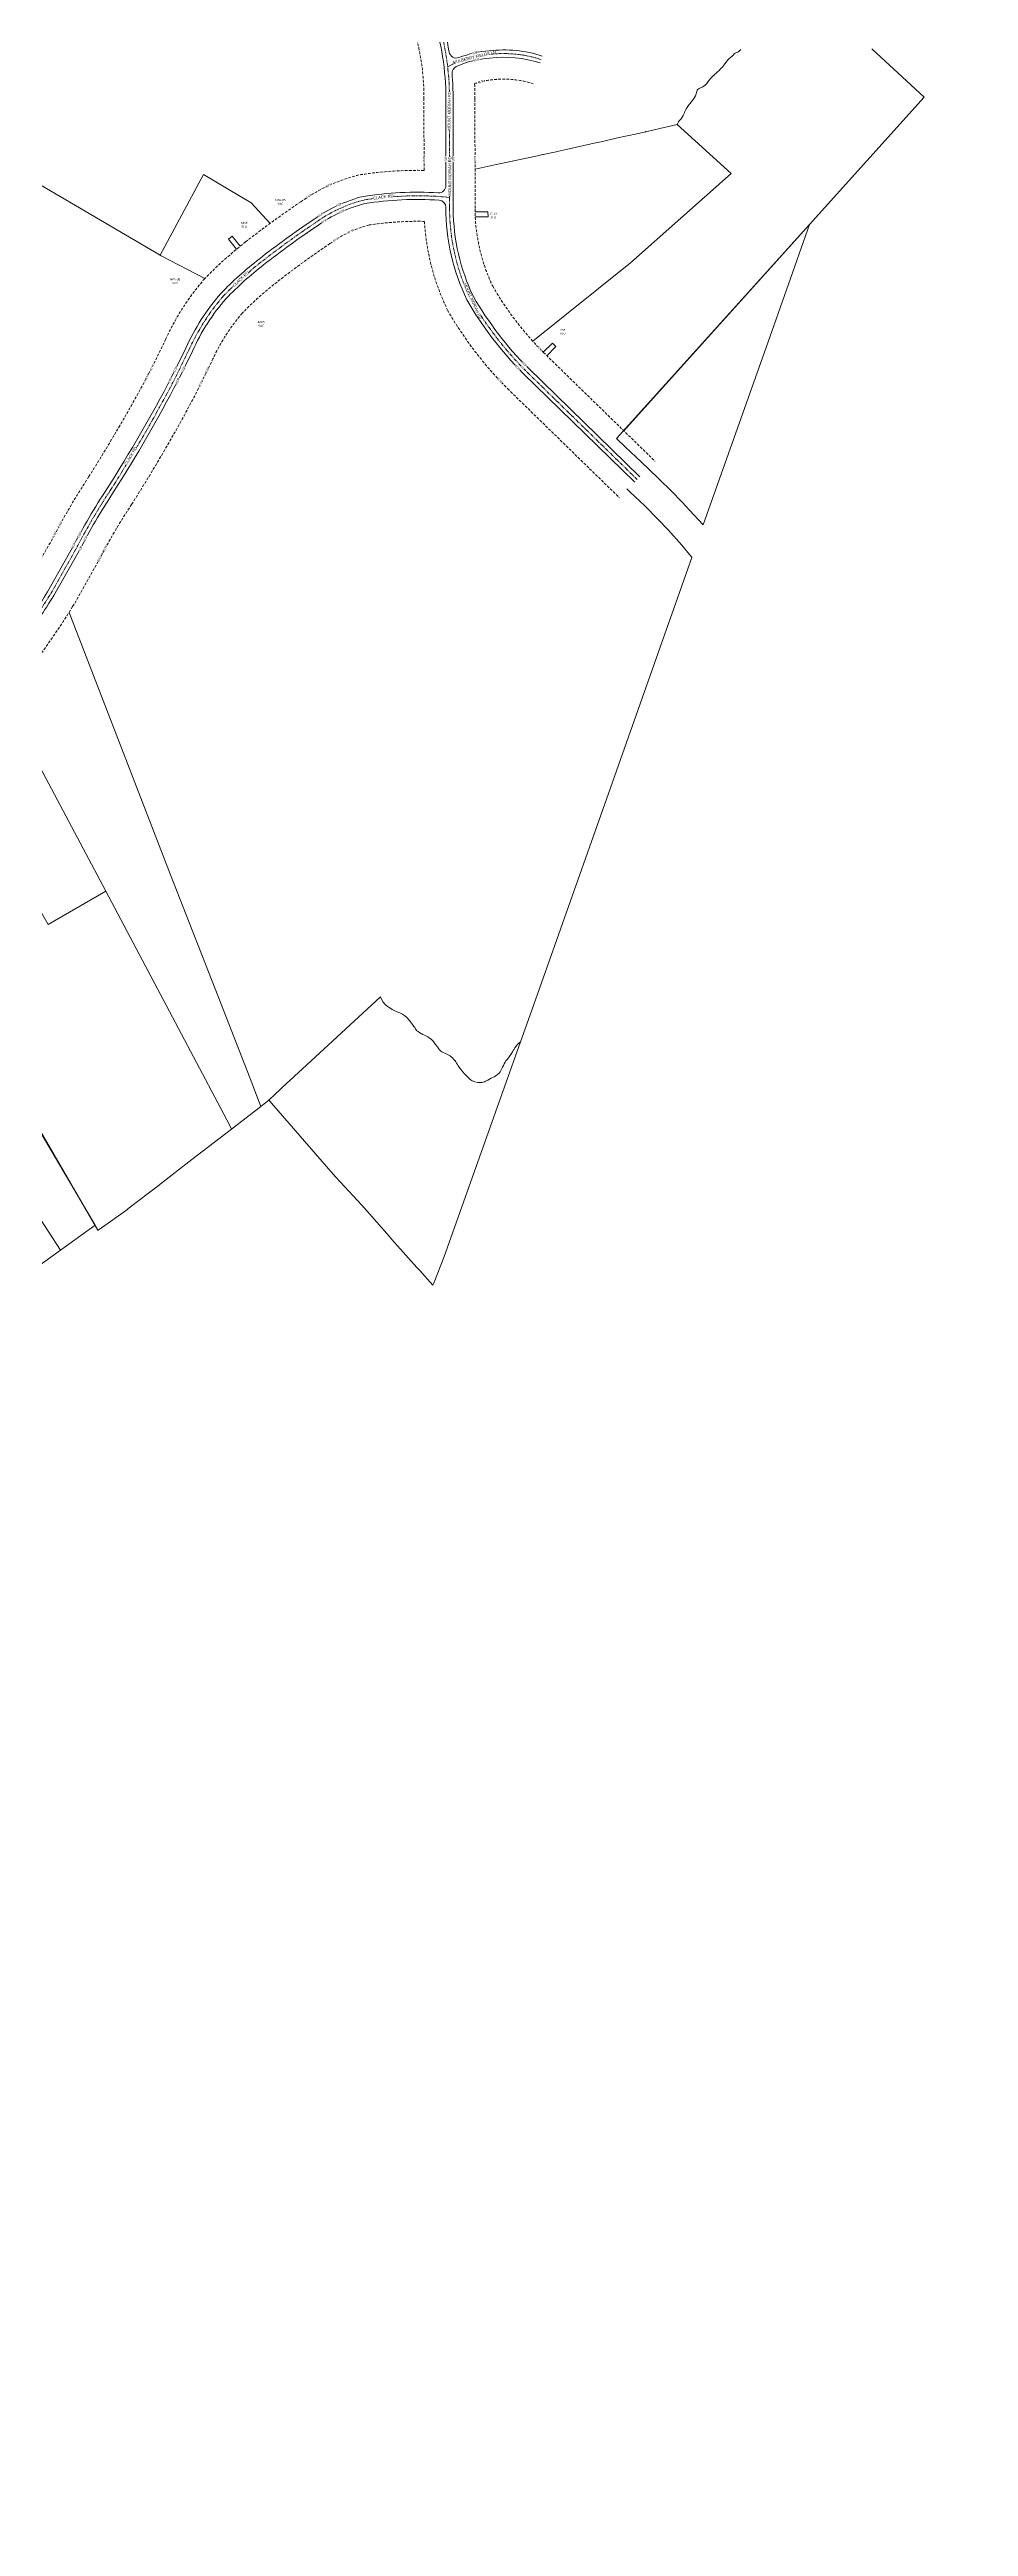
# Model space of a CAD drawing. Header units: inches. Extents: x 2378083 to 2398295, y 1463180 to 1483392.
# Drawn here: x 2391138 to 2393661, y 1468182 to 1474984 of the extents above; entities that cross this region are included whole.
import ezdxf

# ---------------------------------------------------------------- set-up
doc = ezdxf.new("R2010")
doc.units = ezdxf.units.IN
doc.header["$MEASUREMENT"] = 0
doc.linetypes.add('DASHED', pattern=[0.75, 0.5, -0.25])
doc.linetypes.add('PHANTOM2', pattern=[1.25, 0.625, -0.125, 0.125, -0.125, 0.125, -0.125])
for name, color, linetype in [('ADDRESS', 6, 'Continuous'), ('CENTER LINE', 6, 'PHANTOM2'), ('EOP', 6, 'Continuous'), ('LINE LABELS', 7, 'Continuous'), ('sc_greenville', 7, 'Continuous'), ('STREET NAMES', 250, 'Continuous')]:
    doc.layers.add(name, color=color, linetype=linetype)
doc.layers.add('DRIVEWAYS', color=250, linetype='Continuous', lineweight=20)
doc.layers.add('ROW', color=3, linetype='DASHED', lineweight=35)
doc.styles.add('Legend', font='calibri.ttf')
doc.styles.add('PROPOSED', font='calibri.ttf')
doc.styles.get("Standard").update_dxf_attribs({"font": 'arial.ttf'})

msp = doc.modelspace()

# ---------------------------------------------------------------- linework, layer by layer
at = {"layer": 'DRIVEWAYS', "color": 1}
for points in [[(2392306.5, 1474537.8), (2392341.9, 1474538.4), (2392342.2, 1474524.9), (2392307, 1474524.2)], [(2391651.5, 1474435.6), (2391629.4, 1474463.2), (2391640, 1474471.7), (2391661.9, 1474444.2)], [(2392493.6, 1474152.6), (2392518.7, 1474177.6), (2392528.3, 1474168), (2392503.3, 1474143.1)]]:
    msp.add_lwpolyline(points, dxfattribs=at)
at = {"layer": 'EOP', "color": 6, "lineweight": 0}
for points in [[(2392028.2, 1477763.8, 0.083852), (2392081.8, 1477635.9, 0.071345), (2392135.5, 1477573.6, 0.056959), (2392341.2, 1477437.7), (2392486.3, 1477352.6, -0.173366), (2392668.6, 1477133.5, -0.082809), (2392694.6, 1477003.4, -0.141514), (2392645.4, 1476817.3), (2392529.5, 1476658.9, 0.012739), (2392129.3, 1476192.4, 0.217881), (2392030.9, 1475816, 0.021663), (2392208.9, 1475083.4, -0.03717), (2392235.5, 1474977.1, 0.472779), (2392262.3, 1474961.8, -0.073285), (2392345.5, 1474980.4, -0.107406), (2392490.9, 1474966)], [(2390242.7, 1472718.3), (2390363.9, 1472595.6, 0.423363), (2390392.6, 1472595.9, 0.005015), (2390472, 1472680.9, 0.020009), (2390577, 1472809.8), (2390635.5, 1472898.7, -0.048626), (2390715.7, 1473011.4, -0.042623), (2390794.4, 1473097.1, -0.011121), (2390919.7, 1473222.7, 0.024579), (2391052.2, 1473374.7, 0.015775), (2391132.9, 1473495), (2391201.6, 1473616.6, -0.026134), (2391296.4, 1473778.4, 0.020591), (2391473.3, 1474084.3), (2391512.1, 1474164.1, -0.072194), (2391608.4, 1474314.1, -0.033081), (2391713.3, 1474408.4, -0.018112), (2391862.2, 1474516.5, -0.094274), (2391999.6, 1474580.5, -0.054211), (2392205.2, 1474590.5, 0.432147), (2392226.4, 1474610.4), (2392226.2, 1474848.3, 0.081371), (2392189.8, 1475077.4, -0.02168)], [(2392484.8, 1474947, 0.107732), (2392347.4, 1474960.5, 0.088224), (2392255, 1474937.1, 0.318991), (2392243.3, 1474917.1, -0.023379), (2392246.2, 1474848.2), (2392246.4, 1474545.9, 0.11045), (2392301.8, 1474305.7, 0.064771), (2392451.9, 1474109.5), (2392758.8, 1473810.3)], [(2391068.2, 1473362.7, 0.015873), (2391150, 1473484.7), (2391219.2, 1473607.1, -0.026209), (2391313.2, 1473767.6, 0.020619), (2391491.1, 1474075.2), (2391530.2, 1474155.6, -0.072061), (2391623.1, 1474300.6, -0.032939), (2391725.7, 1474392.7, -0.018142), (2391873.6, 1474500.1, -0.093888), (2392003.6, 1474560.9, -0.054965), (2392207.7, 1474570.3, -0.395887), (2392226.4, 1474550.3, 0.112741), (2392284.1, 1474296.3, 0.065009), (2392437.8, 1474095.3), (2392744.8, 1473796)]]:
    msp.add_lwpolyline(points, format="xyb", dxfattribs=at)
at = {"layer": 'ROW', "color": 3, "linetype": 'DASHED', "lineweight": 0, "ltscale": 15}
for points in [[(2390266.4, 1472751.3), (2390363.8, 1472652.6, 0.004067), (2390427.3, 1472721, 0.019719), (2390527.9, 1472844.3), (2390584.4, 1472930.2, -0.047451), (2390669.3, 1473049.4, -0.041356), (2390752.3, 1473139.9, -0.010927), (2390877.3, 1473265.2, 0.024257), (2391004.2, 1473410.8, 0.015472), (2391081.3, 1473525.7), (2391148.8, 1473645.2, -0.025917), (2391246, 1473811, 0.020507), (2391419.7, 1474111.3), (2391457.8, 1474189.7, -0.072545), (2391564.2, 1474354.8, -0.033474), (2391676.3, 1474455.6, -0.018026), (2391828, 1474565.8, -0.095251), (2391987.5, 1474639.4, -0.044361), (2392166.3, 1474652), (2392166.2, 1474848.4, 0.081863), (2392132.5, 1475059.6, -0.021731)], [(2392466.3, 1474889.9, 0.156177), (2392305.2, 1474890.4, -0.013252), (2392306.2, 1474848.1), (2392306.4, 1474546.1, 0.109219), (2392354.9, 1474333.7, 0.063987), (2392494.1, 1474152.2), (2392800.7, 1473853.3)], [(2391116.1, 1473326.6, 0.016157), (2391201.6, 1473454.1), (2391272, 1473578.6, -0.02644), (2391363.6, 1473735, 0.020701), (2391544.7, 1474048.2), (2391584.5, 1474130.1, -0.071603), (2391667.3, 1474260, -0.032469), (2391762.7, 1474345.5, -0.018242), (2391908, 1474450.9, -0.092483), (2392015.8, 1474502.1, -0.043672), (2392167.5, 1474512, 0.098572), (2392231, 1474268.3, 0.065662), (2392395.6, 1474052.7), (2392702.9, 1473753)]]:
    msp.add_lwpolyline(points, format="xyb", dxfattribs=at)
at = {"layer": 'ROW', "color": 6, "lineweight": 50}
msp.add_circle((2388188.9, 1473286.1), 10106.2, dxfattribs=at)
at = {"layer": 'sc_greenville', "lineweight": 0}
for points in [[(2391743.5, 1474506.5), (2391691.3, 1474563.2), (2391560.7, 1474641.1), (2391441.8, 1474419.4), (2391072, 1474635.7), (2390944.7, 1474709.7), (2390445.5, 1475000), (2390000, 1475256.6), (2389865.7, 1475334), (2390000, 1475419.4), (2390762.2, 1475887.3), (2391150, 1476120.6), (2391908.2, 1475036.8), (2392114.6, 1475122.4)], [(2392465.1, 1474182.8), (2392733.3, 1474398.6), (2393009.5, 1474643.6), (2392861.5, 1474777.6), (2392862, 1474779), (2392863.3, 1474781.9), (2392864.7, 1474784.9), (2392867.2, 1474788.4), (2392869.5, 1474791.1), (2392872, 1474794), (2392874.8, 1474797.9), (2392877.5, 1474802.5), (2392879.5, 1474806.5), (2392881.3, 1474810.1), (2392882.7, 1474813.8), (2392884.5, 1474817.4), (2392886.5, 1474821.1), (2392888.8, 1474825.1), (2392891.5, 1474829.1), (2392894.2, 1474832.5), (2392896.8, 1474835.5), (2392899.3, 1474838.5), (2392902, 1474842.2), (2392905.8, 1474847.7), (2392908.7, 1474852.5), (2392911.5, 1474857.1), (2392913.3, 1474862.1), (2392914, 1474865.5), (2392915, 1474869), (2392916.5, 1474872.4), (2392918.7, 1474875.2), (2392921.8, 1474877.2), (2392925, 1474878.5), (2392928.5, 1474879.6), (2392932.2, 1474881.5), (2392938.2, 1474886.1), (2392942.5, 1474890.9), (2392946.3, 1474895.9), (2392949.7, 1474900.6), (2392952.8, 1474904.2), (2392956.2, 1474907.8), (2392960, 1474911.4), (2392963.5, 1474914.5), (2392964.3, 1474915.1), (2392968.5, 1474919), (2392972.5, 1474922.6), (2392976.3, 1474926.2), (2392980.5, 1474930.5), (2392983.2, 1474933.4), (2392985.5, 1474935.9), (2392987.7, 1474938.4), (2392989.7, 1474940.9), (2392992.5, 1474944.9), (2392995.5, 1474949), (2392998.5, 1474953.1), (2393002.3, 1474957.2), (2393004.5, 1474959.3), (2393006.5, 1474961), (2393008.8, 1474962.7), (2393011.3, 1474964.9), (2393013.8, 1474967.4), (2393016, 1474969.7), (2393018, 1474971.9), (2393020.3, 1474973.6), (2393022.8, 1474974.9), (2393025.5, 1474975.9), (2393028.2, 1474977.1), (2393031, 1474978.9), (2393032.7, 1474980.5), (2393034.2, 1474982.1), (2393035.8, 1474984)], [(2393395.8, 1474985.9), (2393539.7, 1474853), (2393225, 1474503.7), (2392714.5, 1473937.3)], [(2392306.3, 1474655.4), (2392364.3, 1474667.8), (2392373.3, 1474669.8), (2392482.3, 1474693.2), (2392491.9, 1474695.3), (2392493.2, 1474695.6), (2392529.5, 1474703.4), (2392531.5, 1474703.7), (2392556.4, 1474709.3), (2392633.1, 1474726.5), (2392642.8, 1474728.7), (2392646.8, 1474729.6), (2392652.3, 1474730.8), (2392697.8, 1474741), (2392750.5, 1474752.8), (2392774.5, 1474758.1), (2392775.7, 1474758.4), (2392782.7, 1474760), (2392786.1, 1474760.8), (2392825.6, 1474769.6), (2392861.5, 1474777.6), (2393009.5, 1474643.6), (2392733.3, 1474398.6), (2392465.1, 1474182.8)], [(2391564.4, 1474355), (2391444.5, 1474417.7), (2391441.8, 1474419.4), (2391560.7, 1474641.1), (2391691.3, 1474563.2), (2391743.5, 1474506.5)], [(2392723.1, 1473777.4), (2392731.3, 1473769.4), (2392772.3, 1473731), (2392807.3, 1473695.6), (2392836.3, 1473664.9), (2392874.3, 1473622.9), (2392895.3, 1473597.3), (2392901.3, 1473589.7), (2392901.8, 1473589.1), (2392901.7, 1473588.8), (2392678.2, 1472956.9), (2392462.3, 1472346.4), (2392431.5, 1472259.2), (2392431.2, 1472259), (2392428.7, 1472256.9), (2392427.9, 1472256.1), (2392425.8, 1472254.1), (2392422.5, 1472250.7), (2392419, 1472246.9), (2392415.7, 1472242.7), (2392413.5, 1472239), (2392411.2, 1472235.3), (2392409.3, 1472231.5), (2392405, 1472224.7), (2392400, 1472218), (2392395.2, 1472211.8), (2392391.3, 1472206.5), (2392389, 1472203.2), (2392386.8, 1472199.1), (2392384.2, 1472194.5), (2392381.5, 1472189.1), (2392379.2, 1472184.2), (2392377.5, 1472180.1), (2392375.2, 1472176.4), (2392372.7, 1472172.9), (2392368.5, 1472169), (2392363.5, 1472165.6), (2392358.7, 1472162.7), (2392354.5, 1472160.9), (2392350.7, 1472159), (2392346.2, 1472156.5), (2392341.2, 1472153.6), (2392335.5, 1472150.7), (2392332, 1472149.4), (2392328.8, 1472148.4), (2392327.6, 1472148.1), (2392325.7, 1472147.7), (2392322.5, 1472147.5), (2392314.3, 1472147.7), (2392305.7, 1472149.2), (2392298.3, 1472152), (2392292.7, 1472155.9), (2392289.7, 1472159.3), (2392286, 1472163), (2392282, 1472167), (2392277.8, 1472171.5), (2392272.8, 1472177), (2392268.5, 1472182), (2392266.2, 1472185), (2392264.5, 1472187.1), (2392260.5, 1472192.9), (2392258, 1472196.7), (2392255.5, 1472200.5), (2392253.3, 1472204), (2392251.5, 1472206.7), (2392249.7, 1472209.1), (2392247.2, 1472211.9), (2392244.5, 1472215), (2392241.2, 1472218.1), (2392237.8, 1472220.9), (2392234.5, 1472222.9), (2392231, 1472224.5), (2392227.5, 1472225.9), (2392223.2, 1472227.6), (2392219, 1472229.5), (2392215.3, 1472231.5), (2392212.2, 1472233.7), (2392209.2, 1472237), (2392206.3, 1472241), (2392203, 1472245.7), (2392199, 1472251.1), (2392195.5, 1472255.7), (2392192.3, 1472259.6), (2392189.2, 1472263), (2392186, 1472266.1), (2392181.5, 1472269.5), (2392176.5, 1472272.6), (2392171.7, 1472275.4), (2392167.2, 1472277.5), (2392163.5, 1472279.1), (2392160.2, 1472280.7), (2392159.3, 1472281.1), (2392154.8, 1472283.7), (2392149.8, 1472287.2), (2392147, 1472289.6), (2392145, 1472292), (2392143.3, 1472294.2), (2392141.8, 1472296.7), (2392140.8, 1472298.2), (2392138.5, 1472301.6), (2392134.8, 1472306.7), (2392131, 1472311.4), (2392128, 1472315.1), (2392126, 1472317.5), (2392123.8, 1472320.4), (2392121, 1472323.6), (2392118, 1472326.9), (2392112.5, 1472331.5), (2392107.3, 1472334.9), (2392101.7, 1472337.6), (2392095.5, 1472340.2), (2392093, 1472341.4), (2392091, 1472342.2), (2392086.2, 1472344.4), (2392082.2, 1472346.4), (2392079.2, 1472348.1), (2392075.5, 1472350.4), (2392070.7, 1472353.5), (2392065.3, 1472357.4), (2392060, 1472361.9), (2392054.5, 1472368), (2392050.7, 1472374.2), (2392047.8, 1472380.6), (2392047, 1472382.9), (2391843.5, 1472194.7), (2391777.2, 1472133.5), (2391750.8, 1472109), (2391746.6, 1472105.2), (2391742.9, 1472101.7), (2391740.1, 1472099.4), (2391739.9, 1472099.2), (2391731.3, 1472091.6), (2391727.8, 1472088.9), (2391718.4, 1472081.9), (2391713.9, 1472093.6), (2391688.6, 1472158.4), (2391600.8, 1472383.6), (2391470.5, 1472718), (2391191.6, 1473438.2)], [(2391191.6, 1473438.2), (2391470.5, 1472718), (2391600.8, 1472383.6), (2391688.6, 1472158.4), (2391713.9, 1472093.6), (2391718.4, 1472081.9), (2391637.9, 1472019.5), (2391632.8, 1472029), (2391292.5, 1472672.9), (2391011.2, 1473203.3)], [(2391011.2, 1473203.3), (2391292.5, 1472672.9), (2391134.5, 1472581), (2390965.7, 1472875.6), (2390863.7, 1473053.8)], [(2390546.6, 1472644.8), (2391168.2, 1471686.7), (2391168.2, 1471686.7), (2391263.2, 1471755.6), (2390656.2, 1472784.6)], [(2390417.3, 1472506.1), (2390573.4, 1472363), (2391049.6, 1471600.7), (2391168.2, 1471686.7), (2390546.6, 1472644.8)]]:
    msp.add_lwpolyline(points, dxfattribs=at)
for points in [[(2392933, 1473678.4), (2392932.8, 1473678.6), (2392895.3, 1473719.1), (2392875, 1473740.6), (2392844.5, 1473772.1), (2392813.2, 1473803), (2392781.3, 1473833.4), (2392747.8, 1473865.4), (2392720.8, 1473891.5), (2392695.2, 1473916), (2393225, 1474503.7), (2393161.5, 1474324.4), (2393110.8, 1474181), (2392933, 1473678.4)], [(2391292.5, 1472672.9), (2391632.8, 1472029), (2391637.9, 1472019.5), (2391528.6, 1471936.1), (2391528.4, 1471936), (2391441.6, 1471868), (2391439.7, 1471866.5), (2391353.1, 1471800.3), (2391352.7, 1471800), (2391299.3, 1471761.4), (2391271.5, 1471741.6), (2391271, 1471742.2), (2390999.7, 1472207.7), (2390751.7, 1472630.7), (2390727.5, 1472672.8), (2390937.7, 1472924.6), (2391134.5, 1472581), (2391292.5, 1472672.9)], [(2392314.3, 1472147.7), (2392322.5, 1472147.5), (2392325.7, 1472147.7), (2392327.6, 1472148.1), (2392328.8, 1472148.4), (2392332, 1472149.4), (2392335.5, 1472150.7), (2392341.2, 1472153.6), (2392346.2, 1472156.5), (2392350.7, 1472159), (2392354.5, 1472160.9), (2392358.7, 1472162.7), (2392363.5, 1472165.6), (2392368.5, 1472169), (2392372.7, 1472172.9), (2392375.2, 1472176.4), (2392377.5, 1472180.1), (2392379.2, 1472184.2), (2392381.5, 1472189.1), (2392384.2, 1472194.5), (2392386.8, 1472199.1), (2392389, 1472203.2), (2392391.3, 1472206.5), (2392395.2, 1472211.8), (2392400, 1472218), (2392405, 1472224.7), (2392409.3, 1472231.5), (2392411.2, 1472235.3), (2392413.5, 1472239), (2392415.7, 1472242.7), (2392419, 1472246.9), (2392422.5, 1472250.7), (2392425.8, 1472254.1), (2392427.9, 1472256.1), (2392428.7, 1472256.9), (2392431.2, 1472259), (2392431.5, 1472259.2), (2392220.7, 1471667.3), (2392194, 1471599.1), (2392190.8, 1471590.9), (2392154.5, 1471630.9), (2392146.8, 1471639.6), (2392078.3, 1471716.6), (2392070.3, 1471725.8), (2392003, 1471802.6), (2391995.2, 1471811), (2391924.6, 1471887.1), (2391916.9, 1471896), (2391747.4, 1472091), (2391740.1, 1472099.4), (2391742.9, 1472101.7), (2391746.6, 1472105.2), (2391750.8, 1472109), (2391777.2, 1472133.5), (2391843.5, 1472194.7), (2392047, 1472382.9), (2392047.8, 1472380.6), (2392050.7, 1472374.2), (2392054.5, 1472368), (2392060, 1472361.9), (2392065.3, 1472357.4), (2392070.7, 1472353.5), (2392075.5, 1472350.4), (2392079.2, 1472348.1), (2392082.2, 1472346.4), (2392086.2, 1472344.4), (2392091, 1472342.2), (2392093, 1472341.4), (2392095.5, 1472340.2), (2392101.7, 1472337.6), (2392107.3, 1472334.9), (2392112.5, 1472331.5), (2392118, 1472326.9), (2392121, 1472323.6), (2392123.8, 1472320.4), (2392126, 1472317.5), (2392128, 1472315.1), (2392131, 1472311.4), (2392134.8, 1472306.7), (2392138.5, 1472301.6), (2392140.8, 1472298.2), (2392141.8, 1472296.7), (2392143.3, 1472294.2), (2392145, 1472292), (2392147, 1472289.6), (2392149.8, 1472287.2), (2392154.8, 1472283.7), (2392159.3, 1472281.1), (2392160.2, 1472280.7), (2392163.5, 1472279.1), (2392167.2, 1472277.5), (2392171.7, 1472275.4), (2392176.5, 1472272.6), (2392181.5, 1472269.5), (2392186, 1472266.1), (2392189.2, 1472263), (2392192.3, 1472259.6), (2392195.5, 1472255.7), (2392199, 1472251.1), (2392203, 1472245.7), (2392206.3, 1472241), (2392209.2, 1472237), (2392212.2, 1472233.7), (2392215.3, 1472231.5), (2392219, 1472229.5), (2392223.2, 1472227.6), (2392227.5, 1472225.9), (2392231, 1472224.5), (2392234.5, 1472222.9), (2392237.8, 1472220.9), (2392241.2, 1472218.1), (2392244.5, 1472215), (2392247.2, 1472211.9), (2392249.7, 1472209.1), (2392251.5, 1472206.7), (2392253.3, 1472204), (2392255.5, 1472200.5), (2392258, 1472196.7), (2392260.5, 1472192.9), (2392264.5, 1472187.1), (2392266.2, 1472185), (2392268.5, 1472182), (2392272.8, 1472177), (2392277.8, 1472171.5), (2392282, 1472167), (2392286, 1472163), (2392289.7, 1472159.3), (2392292.7, 1472155.9), (2392298.3, 1472152), (2392305.7, 1472149.2), (2392314.3, 1472147.7)]]:
    msp.add_lwpolyline(points, close=True, dxfattribs=at)

# ---------------------------------------------------------------- texts
at = {"layer": 'ADDRESS', "color": 4, "lineweight": 50, "char_height": 6, "width": 9.954, "attachment_point": 7, "style": 'PROPOSED'}
for s, insert in [('\\pxqc;NPA-05\\PVAC', (2391766.9, 1474557.5)), ('\\pxqc;4696\\PSFU', (2391667.5, 1474494.6)), ('\\pxqc;6123\\PSFU', (2392351.7, 1474520.1)), ('\\pxqc;NPA-08\\PVAC', (2391477.6, 1474339.9)), ('\\pxqc;4665\\PVAC', (2391714.1, 1474222.5)), ('\\pxqc;755\\PSFU', (2392542.3, 1474200.6))]:
    msp.add_mtext(s, dxfattribs=dict(at, insert=insert))

# ---------------------------------------------------------------- next in the draw order: texts
at = {"layer": 'LINE LABELS', "char_height": 6, "width": 15.519, "attachment_point": 5, "style": 'Legend', "bg_fill": 3, "box_fill_scale": 1.1, "bg_fill_color": 256, "bg_fill_transparency": 0}
for s, insert, rotation in [('EOP', (2392310.4, 1474955.3), 13.30811), ('\\pxqc;R/W', (2392324.4, 1474895.7), 13.30811), ('\\pxqc;R/W', (2392166.3, 1474683.6), 90.03934), ('EOP', (2392246.3, 1474683.6), 90.03934), ('\\pxqc;R/W', (2392306.3, 1474683.7), 90.03934), ('\\pxqc;R/W', (2391849.7, 1474580.4), 32.40604), ('\\pxqc;R/W', (2391906.4, 1474611.4), 25.3991), ('EOP', (2391892.5, 1474512.9), 32.40604), ('\\pxqc;R/W', (2391924.7, 1474462.3), 32.40604), ('\\pxqc;R/W', (2392484.3, 1474162.2), 312.32706), ('EOP', (2392423.2, 1474110.3), 312.32706), ('\\pxqc;R/W', (2391406, 1474085.4), 64.06597), ('EOP', (2391490.3, 1474074.7), 64.06597), ('\\pxqc;R/W', (2391553.7, 1474066.7), 64.06597), ('\\pxqc;R/W', (2391151.6, 1473650.6), 62.39397), ('EOP', (2391222.5, 1473613.5), 62.39397), ('\\pxqc;R/W', (2391275.7, 1473585.7), 62.39397)]:
    msp.add_mtext(s, dxfattribs=dict(at, insert=insert, rotation=rotation))

# ---------------------------------------------------------------- next in the draw order: texts
for s, insert, rotation in [('EOP', (2392305.7, 1474974.7), 13.30811), ('EOP', (2392226.3, 1474683.6), 90.03934), ('EOP', (2391881.8, 1474529.8), 32.40604), ('EOP', (2391940.7, 1474539.2), 25.3991), ('\\pxqc;R/W', (2391966.4, 1474485), 25.3991), ('\\pxqc;R/W', (2391419.7, 1474111.3), 64.06597), ('\\pxqc;R/W', (2391570.9, 1474102.2), 64.06597), ('EOP', (2392442, 1474119.6), 312.32706), ('EOP', (2391469.2, 1474076.3), 64.06597), ('\\pxqc;R/W', (2392374, 1474075.1), 312.32706), ('\\pxqc;R/W', (2391166.6, 1473678.7), 62.39397), ('EOP', (2391204.8, 1473622.8), 62.39397), ('\\pxqc;R/W', (2391290.7, 1473613.8), 62.39397)]:
    msp.add_mtext(s, dxfattribs=dict(at, insert=insert, rotation=rotation))

# ---------------------------------------------------------------- next in the draw order: linework, layer by layer
at = {"layer": 'CENTER LINE', "color": 7, "linetype": 'PHANTOM2', "lineweight": 0, "ltscale": 15}
for points in [[(2392236.4, 1474549.7), (2392236.4, 1474610.5), (2392236.2, 1474848.2, 0.081295), (2392199.3, 1475080.4, -0.021671), (2392021.1, 1475814.2, -0.217937), (2392121.6, 1476198.7, -0.012728), (2392521.7, 1476665.3), (2392637, 1476822.8, 0.141133), (2392684.6, 1477003.1, 0.082817), (2392659.2, 1477130, 0.173394), (2392481.2, 1477344), (2392336.4, 1477429, -0.056912), (2392129, 1477566, -0.071493), (2392073.4, 1477630.5, -0.083837), (2392018.5, 1477761.6)], [(2392231.2, 1474936.4, -0.107636), (2392346.4, 1474970.5, -0.107564), (2392487.9, 1474956.5)], [(2392751.8, 1473803.1), (2392444.8, 1474102.4, -0.064891), (2392293, 1474301, -0.112576), (2392236.4, 1474550.3)]]:
    msp.add_lwpolyline(points, format="xyb", dxfattribs=at)

# ---------------------------------------------------------------- next in the draw order: texts
at = {"layer": 'LINE LABELS', "char_height": 6, "width": 15.519, "attachment_point": 5, "style": 'Legend', "bg_fill": 3, "box_fill_scale": 1.1, "bg_fill_color": 256, "bg_fill_transparency": 0}
for insert, rotation in [((2391932.1, 1474557.3), 25.3991), ((2391506.1, 1474106.1), 64.06597), ((2391237.5, 1473641.6), 62.39397)]:
    msp.add_mtext('EOP', dxfattribs=dict(at, insert=insert, rotation=rotation))

# ---------------------------------------------------------------- next in the draw order: texts
for insert, rotation in [((2391483.9, 1474106), 64.06597), ((2391219.8, 1473650.9), 62.39397)]:
    msp.add_mtext('EOP', dxfattribs=dict(at, insert=insert, rotation=rotation))
at = {"layer": 'STREET NAMES', "color": 7, "char_height": 8, "attachment_point": 7, "bg_fill": 3, "box_fill_scale": 1, "bg_fill_color": 256, "bg_fill_transparency": 0}
for s, insert, width, rotation in [('MULBERRY FIELDS LN', (2392246.3, 1474944.6), 120.888, 14.05883), ('MOUNT MORIAH RD', (2392239.2, 1474761.5), 107.512, 89.59759), ('MOUNT MORIAH RD', (2392274.8, 1474340.4), 107.512, 294.00597)]:
    msp.add_mtext(s, dxfattribs=dict(at, insert=insert, width=width, rotation=rotation))

# ---------------------------------------------------------------- next in the draw order: linework, layer by layer
at = {"layer": 'CENTER LINE', "color": 7, "linetype": 'PHANTOM2', "lineweight": 0, "ltscale": 15}
msp.add_lwpolyline([(2392236.4, 1474578, 0.062587), (2392001.6, 1474570.7, 0.094086), (2391867.9, 1474508.3, 0.018127), (2391719.5, 1474400.6, 0.033011), (2391615.8, 1474307.4, 0.072129), (2391521.1, 1474159.8), (2391482.2, 1474079.8, -0.020605), (2391304.8, 1473773, 0.026171), (2391210.4, 1473611.9), (2391141.4, 1473489.9, -0.015824), (2391060.2, 1473368.7, -0.024632)], format="xyb", dxfattribs=at)

# ---------------------------------------------------------------- next in the draw order: texts
at = {"layer": 'STREET NAMES', "color": 7, "char_height": 8, "attachment_point": 7, "bg_fill": 3, "box_fill_scale": 1, "bg_fill_color": 256, "bg_fill_transparency": 0}
for s, insert, width, rotation in [('MOUNT MORIAH RD', (2392240.8, 1474582.6), 107.512, 89.59759), ('CLACK RD', (2392026.9, 1474571.3), 55.998, 7.14209), ('CLACK RD', (2391645.1, 1474331.9), 55.998, 42.30298), ('CLACK RD', (2391350, 1473842), 55.998, 58.93578)]:
    msp.add_mtext(s, dxfattribs=dict(at, insert=insert, width=width, rotation=rotation))

doc.saveas('drawing.dxf')
